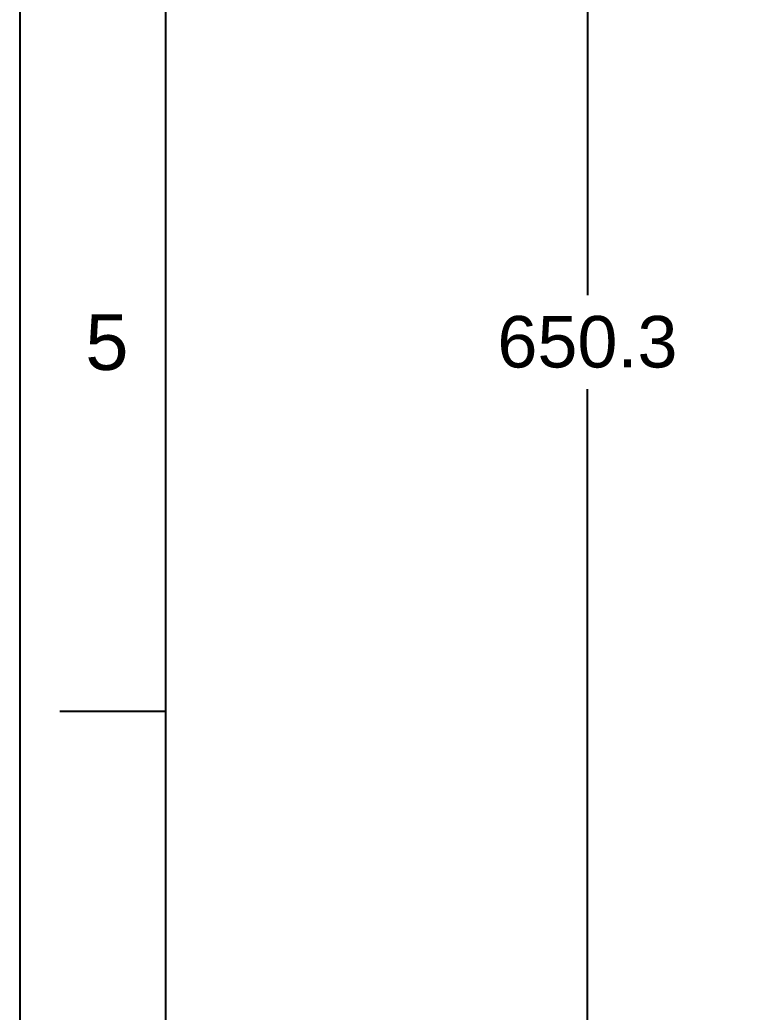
# Model space of a CAD drawing. Header units: millimetres. Extents: x -1516 to -675, y 295 to 1484.
# Drawn here: x -1516 to -1373.1, y 689.3 to 881.9 of the extents above; entities that cross this region are included whole.
import ezdxf

# ---------------------------------------------------------------- set-up
doc = ezdxf.new("R2010")
doc.units = ezdxf.units.MM
doc.layers.add('FORM2', color=7, linetype='Continuous')
doc.styles.get("Standard").update_dxf_attribs({"font": 'arial.ttf'})
doc.dimstyles.get("Standard").update_dxf_attribs({"dimtxt": 10, "dimasz": 10, "dimexe": 0.18, "dimexo": 0.0625, "dimgap": 4, "dimtad": 0, "dimtih": 1, "dimtoh": 1, "dimdec": 1, "dimdsep": 46, "dimtxsty": 'Standard', "dimcen": 0, "dimclrd": 3, "dimclre": 3, "dimclrt": 3, "dimadec": 0, "dimazin": 0, "dimtfac": 1, "dimtdec": 1, "dimtofl": 0, "dimtmove": 0, "dimatfit": 3, "dimfxl": 1, "dimtolj": 1, "dimtzin": 0, "dimarcsym": 0})

# ---------------------------------------------------------------- blocks, each defined once
blk = doc.blocks.new('*D4')
at = {"color": 3, "lineweight": -2, "transparency": 16777216}
for p, q in [((-1346.16, 1144.51), (-1406, 1144.51)), ((-1405.82, 1134.51), (-1405.82, 828.48)), ((-1405.82, 504.22), (-1405.82, 810.26)), ((-1346.16, 494.22), (-1406, 494.22))]:
    blk.add_line(p, q, dxfattribs=at)
at = {"color": 3, "lineweight": 18, "transparency": 16777216}
for points in [[(-1407.49, 1134.51), (-1404.16, 1134.51), (-1405.82, 1144.51)], [(-1407.49, 504.22), (-1404.16, 504.22), (-1405.82, 494.22)]]:
    blk.add_solid(points, dxfattribs=at)
at = {"color": 3, "lineweight": 18, "transparency": 16777216, "insert": (-1405.82, 819.37), "char_height": 10, "attachment_point": 5}
blk.add_mtext('\\A1;650.3', dxfattribs=at)

msp = doc.modelspace()

# ---------------------------------------------------------------- linework, layer by layer
at = {"layer": 'FORM2', "linetype": 'Continuous'}
for p, q in [((-1515.98, 1483.91), (-1515.98, 294.62)), ((-1487.66, 322.94), (-1487.66, 1455.59)), ((-1487.66, 747.68), (-1508.24, 747.68))]:
    msp.add_line(p, q, dxfattribs=at)

# ---------------------------------------------------------------- texts
at = {"layer": 'FORM2', "linetype": 'Continuous', "insert": (-1499.08, 819.29), "char_height": 10.79, "attachment_point": 5}
msp.add_mtext_dynamic_manual_height_columns('5', width=35.3956, gutter_width=8.85, heights=[0], dxfattribs=at)

# ---------------------------------------------------------------- dimensions: what is measured, and where the dimension line sits
at = {"lineweight": 18}
dim = msp.add_linear_dim(base=(-1405.82, 494.22), p1=(-1346.1, 1144.51), p2=(-1346.1, 494.22), angle=90, dimstyle='Standard', dxfattribs=at)
dim.commit()
dim.dimension.update_dxf_attribs({"geometry": '*D4', "text_midpoint": (-1405.82, 819.37)})

doc.saveas('drawing.dxf')
